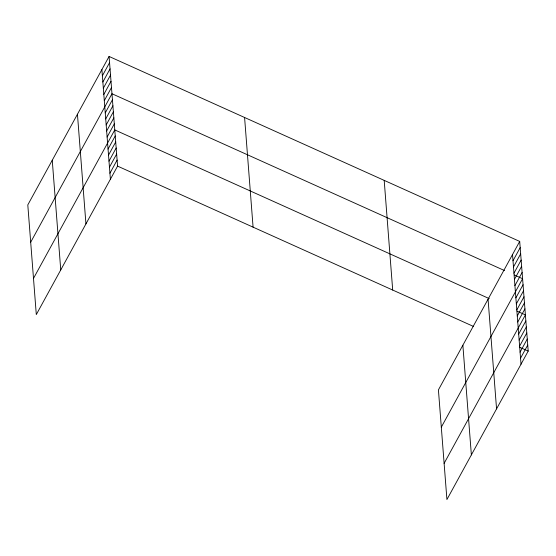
<?xml version="1.0" encoding="UTF-8"?>
<svg xmlns="http://www.w3.org/2000/svg" width="556" height="556" viewBox="0 0 556 556"><rect width="100%" height="100%" fill="white"/><g stroke="black" fill="none" stroke-linecap="round" stroke-linejoin="round"><path stroke-width="0.83" d="M109.08 56.448L27.8 204.914L36.3 314.578L117.58 166.112L109.08 56.448L519.7 241.422L528.2 351.086L446.92 499.552L438.42 389.888L519.7 241.422M102.374 75.79L109.567 62.661M102.86 82.01L110.046 68.874M103.34 88.223L110.526 75.088M103.819 94.437L111.012 81.301M104.299 100.65L111.492 87.521M30.691 242.201L111.971 93.735L504.521 270.57M105.251 112.896L112.437 99.767M105.716 118.928L112.91 105.793M106.182 124.961L113.375 111.825M106.655 130.994L113.841 117.858M107.12 137.019L114.307 123.891M33.492 278.389L114.779 129.923L489.259 298.621M108.052 149.084L115.245 135.956M108.524 155.117L115.711 141.988M108.99 161.15L116.176 148.014M109.456 167.182L116.649 154.047M109.921 173.215L117.114 160.079M512.993 260.764L520.187 247.635M513.48 266.984L520.666 253.849M513.959 273.198L521.146 260.062M514.439 279.411L521.632 266.275M514.919 285.624L522.112 272.496M441.311 427.175L522.591 278.709L514.314 274.977M515.871 297.87L523.057 284.741M516.336 303.903L523.53 290.774M516.802 309.935L523.995 296.8M517.275 315.968L524.461 302.832M517.74 321.993L524.927 308.865M444.112 463.363L525.399 314.898L517.115 311.165M518.672 334.059L525.865 320.93M519.144 340.091L526.33 326.963M519.61 346.124L526.796 332.988M520.075 352.156L527.269 339.021M520.541 358.189L527.734 345.054M117.58 166.112L473.246 326.33M519.923 347.354L528.2 351.086M512.514 254.551L521.014 364.215M488.064 299.211L496.557 408.875M462.87 345.227L471.37 454.891M384.196 180.38L392.696 290.044M244.584 117.49L253.084 227.154M101.894 69.576L110.394 179.24M77.444 114.237L85.937 223.901M52.25 160.253L60.75 269.917"/></g></svg>
